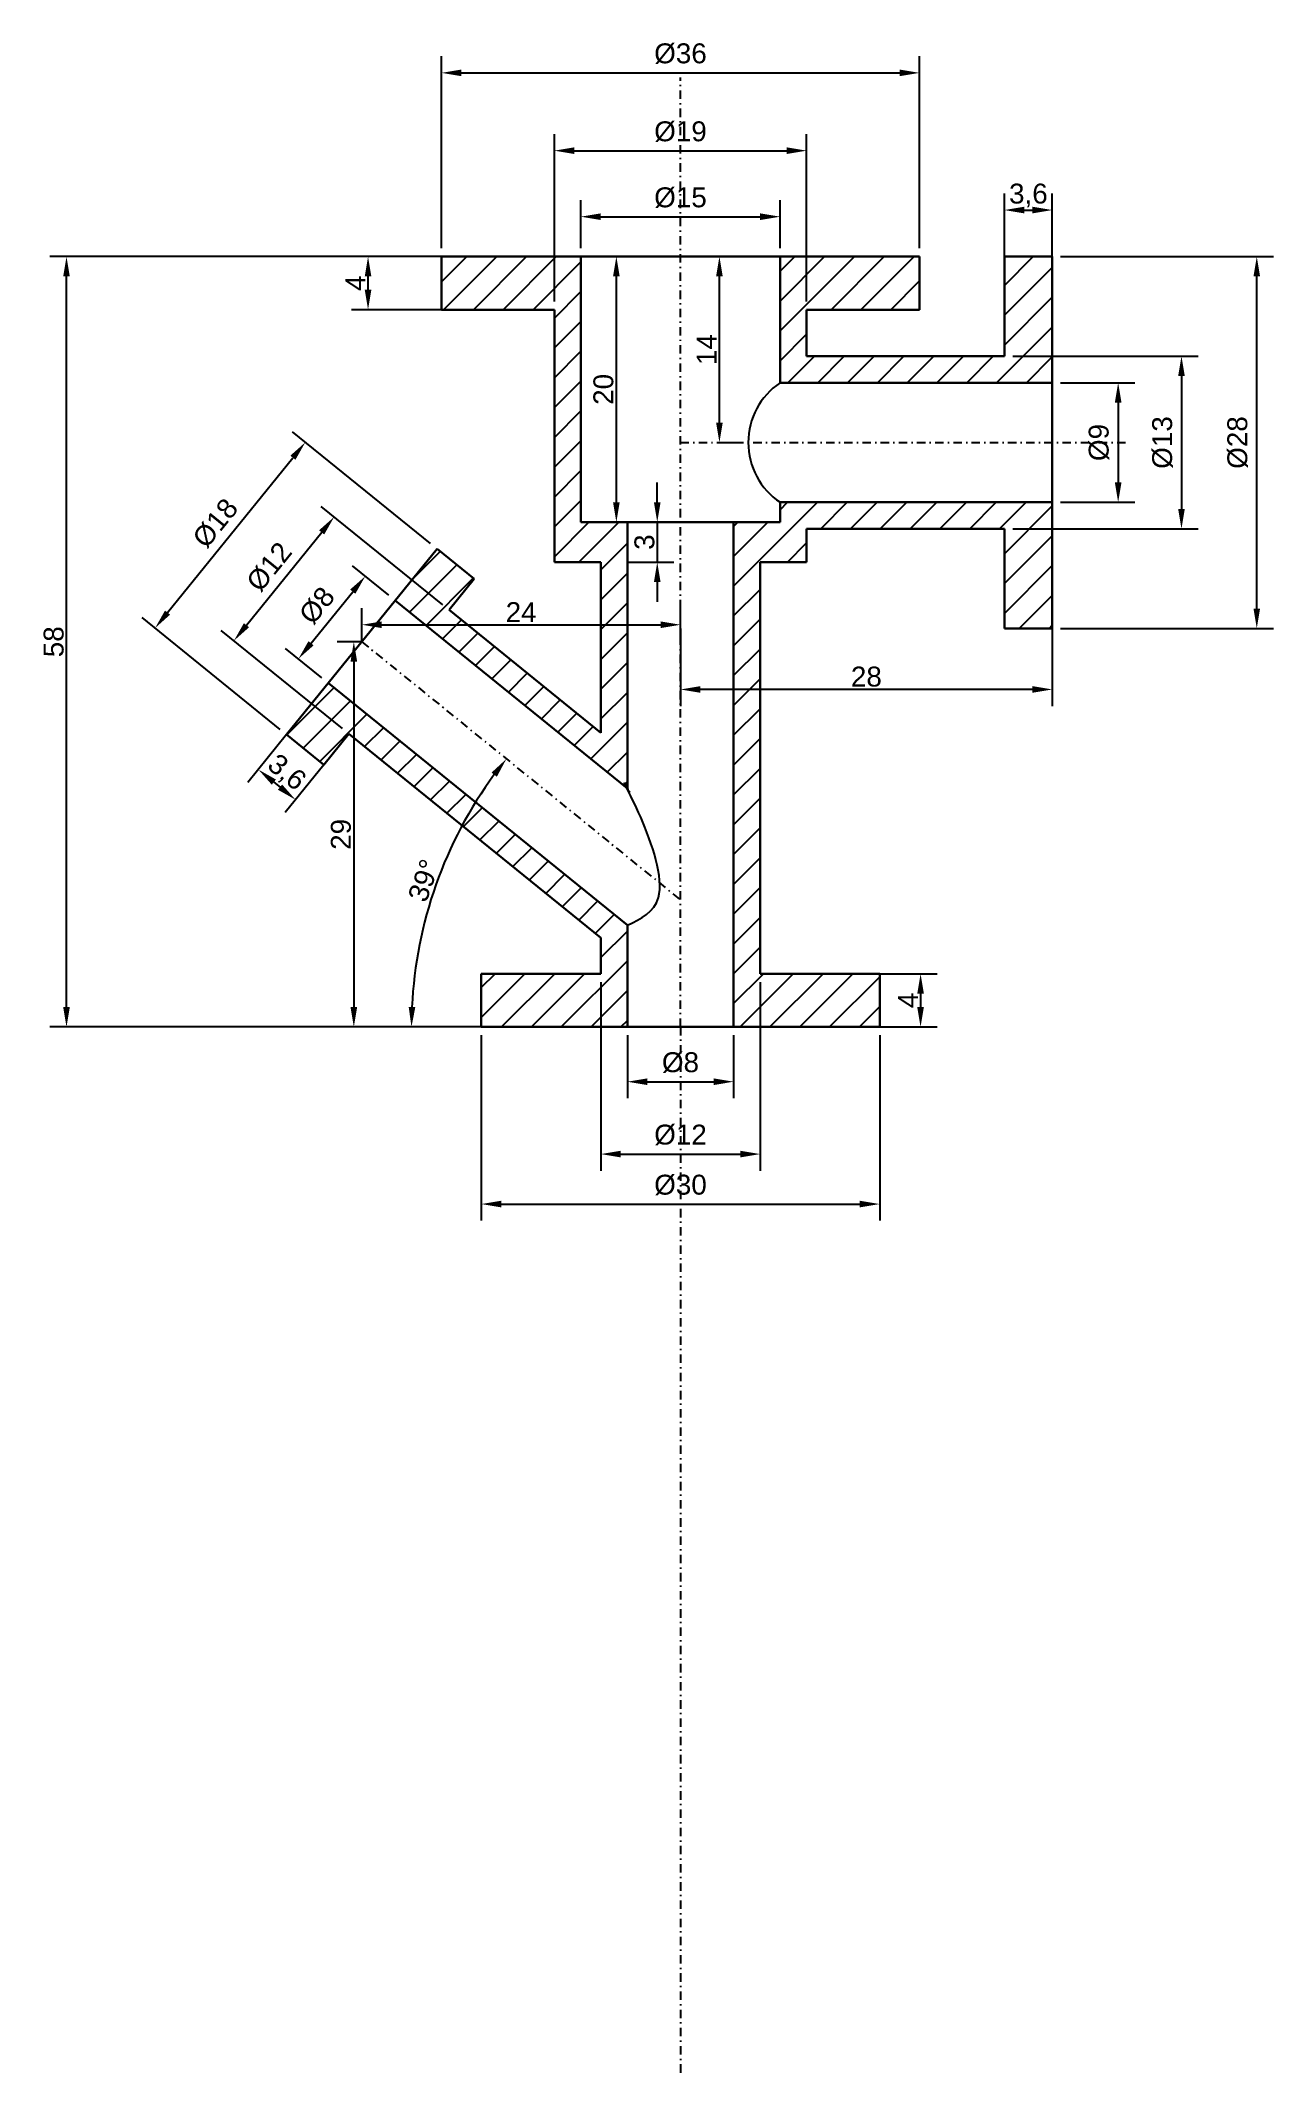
# Model space of a CAD drawing. Header units: millimetres. Extents: x -48 to 45, y -79 to 74.
import ezdxf

# ---------------------------------------------------------------- set-up
doc = ezdxf.new("R2010")
doc.units = ezdxf.units.MM
doc.header["$LTSCALE"] = 0.05
doc.linetypes.add('DASHDOT', pattern=[25.4, 12.7, -6.35, 0, -6.35])
for name, color, linetype in [('Axe', 1, 'DASHDOT'), ('Cote', 7, 'Continuous'), ('Hasuri', 3, 'Continuous'), ('Subtiri', 4, 'Continuous')]:
    doc.layers.add(name, color=color, linetype=linetype)
doc.layers.add('Groase', color=5, linetype='Continuous', lineweight=30)
doc.styles.get("Standard").update_dxf_attribs({"font": 'Arial.ttf'})
doc.dimstyles.new('ISO-15', dxfattribs={"dimtxt": 1.5, "dimasz": 1.5, "dimexe": 1.25, "dimexo": 0, "dimgap": 0.2, "dimtad": 1, "dimtxsty": 'Standard', "dimcen": 1.5, "dimadec": 0, "dimazin": 0, "dimtfac": 1, "dimtmove": 0, "dimatfit": 3, "dimfxl": 1, "dimarcsym": 0})
doc.dimstyles.new('ISO-15-FI', dxfattribs={"dimtxt": 1.5, "dimasz": 1.5, "dimexe": 1.25, "dimexo": 0.625, "dimtad": 1, "dimtxsty": 'Standard', "dimcen": 1.5, "dimadec": 0, "dimazin": 0, "dimtfac": 1, "dimtmove": 0, "dimatfit": 3, "dimfxl": 1, "dimarcsym": 0})

# ---------------------------------------------------------------- blocks, each defined once
blk = doc.blocks.new('*D4')
at = {"layer": 'Cote', "color": 0, "lineweight": -2, "transparency": 16777216}
for p, q in [((-21.97, 32.5), (-24.71, 34.72)), ((-27.83, 28.88), (-24.68, 32.77)), ((-27, 26.28), (-29.74, 28.5))]:
    blk.add_line(p, q, dxfattribs=at)
at = {"layer": 'Cote', "color": 0, "transparency": 16777216}
for points in [[(-24.88, 32.93), (-24.49, 32.61), (-23.74, 33.93)], [(-28.02, 29.04), (-27.63, 28.73), (-28.77, 27.72)]]:
    blk.add_solid(points, dxfattribs=at)
at = {"layer": 'Defpoints', "color": 0, "transparency": 16777216}
for p in [(-23.74, 33.93), (-21.48, 32.11), (-26.52, 25.89)]:
    blk.add_point(p, dxfattribs=at)
at = {"layer": 'Cote', "color": 0, "transparency": 16777216, "insert": (-27.37, 31.73), "char_height": 1.5, "attachment_point": 5, "rotation": 51}
blk.add_mtext('%%c8', dxfattribs=at)
blk = doc.blocks.new('*D5')
at = {"layer": 'Cote', "color": 0, "lineweight": -2, "transparency": 16777216}
for p, q in [((-17.91, 31.79), (-27.05, 39.19)), ((-32.69, 30.24), (-27.02, 37.24)), ((-25.46, 22.46), (-34.6, 29.86))]:
    blk.add_line(p, q, dxfattribs=at)
at = {"layer": 'Cote', "color": 0, "transparency": 16777216}
for points in [[(-27.22, 37.39), (-26.83, 37.08), (-26.08, 38.4)], [(-32.88, 30.4), (-32.49, 30.09), (-33.63, 29.08)]]:
    blk.add_solid(points, dxfattribs=at)
at = {"layer": 'Defpoints', "color": 0, "transparency": 16777216}
for p in [(-26.08, 38.4), (-17.43, 31.4), (-24.98, 22.07)]:
    blk.add_point(p, dxfattribs=at)
at = {"layer": 'Cote', "color": 0, "transparency": 16777216, "insert": (-30.97, 34.64), "char_height": 1.5, "attachment_point": 5, "rotation": 51}
blk.add_mtext('%%c12', dxfattribs=at)
blk = doc.blocks.new('*D6')
at = {"layer": 'Cote', "color": 0, "lineweight": -2, "transparency": 16777216}
for p, q in [((-18.82, 36.39), (-29.22, 44.81)), ((-38.63, 31.2), (-29.19, 42.85)), ((-30.15, 22.4), (-40.54, 30.82))]:
    blk.add_line(p, q, dxfattribs=at)
at = {"layer": 'Cote', "color": 0, "transparency": 16777216}
for points in [[(-29.38, 43.01), (-29, 42.7), (-28.25, 44.02)], [(-38.82, 31.35), (-38.44, 31.04), (-39.57, 30.03)]]:
    blk.add_solid(points, dxfattribs=at)
at = {"layer": 'Defpoints', "color": 0, "transparency": 16777216}
for p in [(-28.25, 44.02), (-18.34, 35.99), (-29.66, 22.01)]:
    blk.add_point(p, dxfattribs=at)
at = {"layer": 'Cote', "color": 0, "transparency": 16777216, "insert": (-35.02, 37.93), "char_height": 1.5, "attachment_point": 5, "rotation": 51}
blk.add_mtext('%%c18', dxfattribs=at)
blk = doc.blocks.new('*D7')
at = {"layer": 'Cote', "color": 0, "lineweight": -2, "transparency": 16777216}
for p, q in [((-4, -0.62), (-4, -5.37)), ((4, -0.62), (4, -5.37)), ((-2.5, -4.12), (2.5, -4.12))]:
    blk.add_line(p, q, dxfattribs=at)
at = {"layer": 'Cote', "color": 0, "transparency": 16777216}
for points in [[(-2.5, -3.87), (-2.5, -4.37), (-4, -4.12)], [(2.5, -3.87), (2.5, -4.37), (4, -4.12)]]:
    blk.add_solid(points, dxfattribs=at)
at = {"layer": 'Defpoints', "color": 0, "transparency": 16777216}
for p in [(-4, 0), (4, 0), (4, -4.12)]:
    blk.add_point(p, dxfattribs=at)
at = {"layer": 'Cote', "color": 0, "transparency": 16777216, "insert": (0, -2.68), "char_height": 1.5, "attachment_point": 5}
blk.add_mtext('%%c8', dxfattribs=at)
blk = doc.blocks.new('*D8')
at = {"layer": 'Cote', "color": 0, "lineweight": -2, "transparency": 16777216}
for p, q in [((-6, 3.38), (-6, -10.82)), ((6, 3.38), (6, -10.82)), ((-4.5, -9.57), (4.5, -9.57))]:
    blk.add_line(p, q, dxfattribs=at)
at = {"layer": 'Cote', "color": 0, "transparency": 16777216}
for points in [[(-4.5, -9.32), (-4.5, -9.82), (-6, -9.57)], [(4.5, -9.32), (4.5, -9.82), (6, -9.57)]]:
    blk.add_solid(points, dxfattribs=at)
at = {"layer": 'Defpoints', "color": 0, "transparency": 16777216}
for p in [(-6, 4), (6, 4), (6, -9.57)]:
    blk.add_point(p, dxfattribs=at)
at = {"layer": 'Cote', "color": 0, "transparency": 16777216, "insert": (0, -8.13), "char_height": 1.5, "attachment_point": 5}
blk.add_mtext('%%c12', dxfattribs=at)
blk = doc.blocks.new('*D9')
at = {"layer": 'Cote', "color": 0, "lineweight": -2, "transparency": 16777216}
for p, q in [((-15, -0.62), (-15, -14.58)), ((15, -0.62), (15, -14.58)), ((-13.5, -13.33), (13.5, -13.33))]:
    blk.add_line(p, q, dxfattribs=at)
at = {"layer": 'Cote', "color": 0, "transparency": 16777216}
for points in [[(-13.5, -13.08), (-13.5, -13.58), (-15, -13.33)], [(13.5, -13.08), (13.5, -13.58), (15, -13.33)]]:
    blk.add_solid(points, dxfattribs=at)
at = {"layer": 'Defpoints', "color": 0, "transparency": 16777216}
for p in [(-15, 0), (15, 0), (15, -13.33)]:
    blk.add_point(p, dxfattribs=at)
at = {"layer": 'Cote', "color": 0, "transparency": 16777216, "insert": (0, -11.9), "char_height": 1.5, "attachment_point": 5}
blk.add_mtext('%%c30', dxfattribs=at)
blk = doc.blocks.new('*D10')
at = {"layer": 'Cote', "color": 0, "lineweight": -2, "transparency": 16777216}
for p, q in [((-7.5, 58.62), (-7.5, 62.25)), ((7.5, 58.62), (7.5, 62.25)), ((-6, 61), (6, 61))]:
    blk.add_line(p, q, dxfattribs=at)
at = {"layer": 'Cote', "color": 0, "transparency": 16777216}
for points in [[(-6, 61.25), (-6, 60.75), (-7.5, 61)], [(6, 61.25), (6, 60.75), (7.5, 61)]]:
    blk.add_solid(points, dxfattribs=at)
at = {"layer": 'Defpoints', "color": 0, "transparency": 16777216}
for p in [(7.5, 61), (-7.5, 58), (7.5, 58)]:
    blk.add_point(p, dxfattribs=at)
at = {"layer": 'Cote', "color": 0, "transparency": 16777216, "insert": (0, 62.43), "char_height": 1.5, "attachment_point": 5}
blk.add_mtext('%%c15', dxfattribs=at)
blk = doc.blocks.new('*D11')
at = {"layer": 'Cote', "color": 0, "lineweight": -2, "transparency": 16777216}
for p, q in [((-9.5, 54.62), (-9.5, 67.22)), ((-8, 65.97), (8, 65.97)), ((9.5, 54.62), (9.5, 67.22))]:
    blk.add_line(p, q, dxfattribs=at)
at = {"layer": 'Cote', "color": 0, "transparency": 16777216}
for points in [[(-8, 66.22), (-8, 65.72), (-9.5, 65.97)], [(8, 66.22), (8, 65.72), (9.5, 65.97)]]:
    blk.add_solid(points, dxfattribs=at)
at = {"layer": 'Defpoints', "color": 0, "transparency": 16777216}
for p in [(9.5, 65.97), (-9.5, 54), (9.5, 54)]:
    blk.add_point(p, dxfattribs=at)
at = {"layer": 'Cote', "color": 0, "transparency": 16777216, "insert": (0, 67.4), "char_height": 1.5, "attachment_point": 5}
blk.add_mtext('%%c19', dxfattribs=at)
blk = doc.blocks.new('*D12')
at = {"layer": 'Cote', "color": 0, "lineweight": -2, "transparency": 16777216}
for p, q in [((-18, 58.62), (-18, 73.08)), ((18, 58.62), (18, 73.08)), ((-16.5, 71.83), (16.5, 71.83))]:
    blk.add_line(p, q, dxfattribs=at)
at = {"layer": 'Cote', "color": 0, "transparency": 16777216}
for points in [[(-16.5, 72.08), (-16.5, 71.58), (-18, 71.83)], [(16.5, 72.08), (16.5, 71.58), (18, 71.83)]]:
    blk.add_solid(points, dxfattribs=at)
at = {"layer": 'Defpoints', "color": 0, "transparency": 16777216}
for p in [(18, 71.83), (-18, 58), (18, 58)]:
    blk.add_point(p, dxfattribs=at)
at = {"layer": 'Cote', "color": 0, "transparency": 16777216, "insert": (0, 73.27), "char_height": 1.5, "attachment_point": 5}
blk.add_mtext('%%c36', dxfattribs=at)
blk = doc.blocks.new('*D13')
at = {"layer": 'Cote', "color": 0, "lineweight": -2, "transparency": 16777216}
for p, q in [((28.62, 48.5), (34.21, 48.5)), ((32.96, 47), (32.96, 41)), ((28.62, 39.5), (34.21, 39.5))]:
    blk.add_line(p, q, dxfattribs=at)
at = {"layer": 'Cote', "color": 0, "transparency": 16777216}
for points in [[(32.71, 47), (33.21, 47), (32.96, 48.5)], [(32.71, 41), (33.21, 41), (32.96, 39.5)]]:
    blk.add_solid(points, dxfattribs=at)
at = {"layer": 'Defpoints', "color": 0, "transparency": 16777216}
for p in [(28, 48.5), (28, 39.5), (32.96, 39.5)]:
    blk.add_point(p, dxfattribs=at)
at = {"layer": 'Cote', "color": 0, "transparency": 16777216, "insert": (31.52, 44), "char_height": 1.5, "attachment_point": 5, "rotation": 90}
blk.add_mtext('%%c9', dxfattribs=at)
blk = doc.blocks.new('*D14')
at = {"layer": 'Cote', "color": 0, "lineweight": -2, "transparency": 16777216}
for p, q in [((25.02, 50.5), (38.98, 50.5)), ((37.73, 49), (37.73, 39)), ((25.02, 37.5), (38.98, 37.5))]:
    blk.add_line(p, q, dxfattribs=at)
at = {"layer": 'Cote', "color": 0, "transparency": 16777216}
for points in [[(37.48, 49), (37.98, 49), (37.73, 50.5)], [(37.48, 39), (37.98, 39), (37.73, 37.5)]]:
    blk.add_solid(points, dxfattribs=at)
at = {"layer": 'Defpoints', "color": 0, "transparency": 16777216}
for p in [(24.4, 50.5), (24.4, 37.5), (37.73, 37.5)]:
    blk.add_point(p, dxfattribs=at)
at = {"layer": 'Cote', "color": 0, "transparency": 16777216, "insert": (36.3, 44), "char_height": 1.5, "attachment_point": 5, "rotation": 90}
blk.add_mtext('%%c13', dxfattribs=at)
blk = doc.blocks.new('*D15')
at = {"layer": 'Cote', "color": 0, "lineweight": -2, "transparency": 16777216}
for p, q in [((28.62, 58), (44.65, 58)), ((43.4, 31.5), (43.4, 56.5)), ((28.62, 30), (44.65, 30))]:
    blk.add_line(p, q, dxfattribs=at)
at = {"layer": 'Cote', "color": 0, "transparency": 16777216}
for points in [[(43.15, 56.5), (43.65, 56.5), (43.4, 58)], [(43.15, 31.5), (43.65, 31.5), (43.4, 30)]]:
    blk.add_solid(points, dxfattribs=at)
at = {"layer": 'Defpoints', "color": 0, "transparency": 16777216}
for p in [(28, 58), (43.4, 58), (28, 30)]:
    blk.add_point(p, dxfattribs=at)
at = {"layer": 'Cote', "color": 0, "transparency": 16777216, "insert": (41.96, 44), "char_height": 1.5, "attachment_point": 5, "rotation": 90}
blk.add_mtext('%%c28', dxfattribs=at)
blk = doc.blocks.new('*D16')
at = {"layer": 'Cote', "color": 0, "lineweight": -2, "transparency": 16777216}
for p, q in [((-18, 58), (-24.78, 58)), ((-23.53, 55.5), (-23.53, 56.5)), ((-18, 54), (-24.78, 54))]:
    blk.add_line(p, q, dxfattribs=at)
at = {"layer": 'Cote', "color": 0, "transparency": 16777216}
for points in [[(-23.78, 56.5), (-23.28, 56.5), (-23.53, 58)], [(-23.78, 55.5), (-23.28, 55.5), (-23.53, 54)]]:
    blk.add_solid(points, dxfattribs=at)
at = {"layer": 'Defpoints', "color": 0, "transparency": 16777216}
for p in [(-23.53, 58), (-18, 58), (-18, 54)]:
    blk.add_point(p, dxfattribs=at)
at = {"layer": 'Cote', "color": 0, "transparency": 16777216, "insert": (-24.48, 56), "char_height": 1.5, "attachment_point": 5, "rotation": 90}
blk.add_mtext('4', dxfattribs=at)
blk = doc.blocks.new('*D17')
at = {"layer": 'Cote', "color": 0, "lineweight": -2, "transparency": 16777216}
for p, q in [((24.4, 58), (24.4, 62.75)), ((25.9, 61.5), (26.5, 61.5)), ((28, 58), (28, 62.75))]:
    blk.add_line(p, q, dxfattribs=at)
at = {"layer": 'Cote', "color": 0, "transparency": 16777216}
for points in [[(25.9, 61.75), (25.9, 61.25), (24.4, 61.5)], [(26.5, 61.75), (26.5, 61.25), (28, 61.5)]]:
    blk.add_solid(points, dxfattribs=at)
at = {"layer": 'Defpoints', "color": 0, "transparency": 16777216}
for p in [(28, 61.5), (24.4, 58), (28, 58)]:
    blk.add_point(p, dxfattribs=at)
at = {"layer": 'Cote', "color": 0, "transparency": 16777216, "insert": (26.2, 62.6), "char_height": 1.5, "attachment_point": 5}
blk.add_mtext('3,6', dxfattribs=at)
blk = doc.blocks.new('*D18')
at = {"layer": 'Cote', "color": 0, "lineweight": -2, "transparency": 16777216}
for p, q in [((2.83, 58), (4.18, 58)), ((2.93, 45.5), (2.93, 56.5)), ((2.83, 44), (4.18, 44))]:
    blk.add_line(p, q, dxfattribs=at)
at = {"layer": 'Cote', "color": 0, "transparency": 16777216}
for points in [[(2.68, 56.5), (3.18, 56.5), (2.93, 58)], [(2.68, 45.5), (3.18, 45.5), (2.93, 44)]]:
    blk.add_solid(points, dxfattribs=at)
at = {"layer": 'Defpoints', "color": 0, "transparency": 16777216}
for p in [(2.83, 58), (2.93, 58), (2.83, 44)]:
    blk.add_point(p, dxfattribs=at)
at = {"layer": 'Cote', "color": 0, "transparency": 16777216, "insert": (1.97, 51), "char_height": 1.5, "attachment_point": 5, "rotation": 90}
blk.add_mtext('14', dxfattribs=at)
blk = doc.blocks.new('*D19')
at = {"layer": 'Cote', "color": 0, "lineweight": -2, "transparency": 16777216}
for p, q in [((-4, 58), (-6.08, 58)), ((-4.83, 39.5), (-4.83, 56.5)), ((-4, 38), (-6.08, 38))]:
    blk.add_line(p, q, dxfattribs=at)
at = {"layer": 'Cote', "color": 0, "transparency": 16777216}
for points in [[(-5.08, 56.5), (-4.58, 56.5), (-4.83, 58)], [(-5.08, 39.5), (-4.58, 39.5), (-4.83, 38)]]:
    blk.add_solid(points, dxfattribs=at)
at = {"layer": 'Defpoints', "color": 0, "transparency": 16777216}
for p in [(-4.83, 58), (-4, 58), (-4, 38)]:
    blk.add_point(p, dxfattribs=at)
at = {"layer": 'Cote', "color": 0, "transparency": 16777216, "insert": (-5.8, 48), "char_height": 1.5, "attachment_point": 5, "rotation": 90}
blk.add_mtext('20', dxfattribs=at)
blk = doc.blocks.new('*D20')
at = {"layer": 'Cote', "color": 0, "lineweight": -2, "transparency": 16777216}
for p, q in [((-1.75, 39.5), (-1.75, 41)), ((-4, 38), (-0.5, 38)), ((-1.75, 38), (-1.75, 35)), ((-4, 35), (-0.5, 35)), ((-1.75, 33.5), (-1.75, 32))]:
    blk.add_line(p, q, dxfattribs=at)
at = {"layer": 'Cote', "color": 0, "transparency": 16777216}
for points in [[(-2, 39.5), (-1.5, 39.5), (-1.75, 38)], [(-2, 33.5), (-1.5, 33.5), (-1.75, 35)]]:
    blk.add_solid(points, dxfattribs=at)
at = {"layer": 'Defpoints', "color": 0, "transparency": 16777216}
for p in [(-4, 38), (-4, 35), (-1.75, 35)]:
    blk.add_point(p, dxfattribs=at)
at = {"layer": 'Cote', "color": 0, "transparency": 16777216, "insert": (-2.71, 36.5), "char_height": 1.5, "attachment_point": 5, "rotation": 90}
blk.add_mtext('3', dxfattribs=at)
blk = doc.blocks.new('*D21')
at = {"layer": 'Cote', "color": 0, "lineweight": -2, "transparency": 16777216}
for p, q in [((0, 30), (0, 24.16)), ((28, 30), (28, 24.16)), ((26.5, 25.41), (1.5, 25.41))]:
    blk.add_line(p, q, dxfattribs=at)
at = {"layer": 'Cote', "color": 0, "transparency": 16777216}
for points in [[(1.5, 25.66), (1.5, 25.16), (0, 25.41)], [(26.5, 25.66), (26.5, 25.16), (28, 25.41)]]:
    blk.add_solid(points, dxfattribs=at)
at = {"layer": 'Defpoints', "color": 0, "transparency": 16777216}
for p in [(0, 30), (28, 30), (0, 25.41)]:
    blk.add_point(p, dxfattribs=at)
at = {"layer": 'Cote', "color": 0, "transparency": 16777216, "insert": (14, 26.37), "char_height": 1.5, "attachment_point": 5}
blk.add_mtext('28', dxfattribs=at)
blk = doc.blocks.new('*D22')
at = {"layer": 'Cote', "color": 0, "lineweight": -2, "transparency": 16777216}
for p, q in [((-24, 29), (-24, 31.53)), ((0, 29), (0, 31.53)), ((-22.5, 30.28), (-1.5, 30.28))]:
    blk.add_line(p, q, dxfattribs=at)
at = {"layer": 'Cote', "color": 0, "transparency": 16777216}
for points in [[(-22.5, 30.53), (-22.5, 30.03), (-24, 30.28)], [(-1.5, 30.53), (-1.5, 30.03), (0, 30.28)]]:
    blk.add_solid(points, dxfattribs=at)
at = {"layer": 'Defpoints', "color": 0, "transparency": 16777216}
for p in [(0, 30.28), (-24, 29), (0, 29)]:
    blk.add_point(p, dxfattribs=at)
at = {"layer": 'Cote', "color": 0, "transparency": 16777216, "insert": (-12, 31.23), "char_height": 1.5, "attachment_point": 5}
blk.add_mtext('24', dxfattribs=at)
blk = doc.blocks.new('*D23')
at = {"layer": 'Cote', "color": 0, "lineweight": -2, "transparency": 16777216}
for p, q in [((-24, 29), (-25.85, 29)), ((-24.6, 27.5), (-24.6, 1.5)), ((-24, 0), (-25.85, 0))]:
    blk.add_line(p, q, dxfattribs=at)
at = {"layer": 'Cote', "color": 0, "transparency": 16777216}
for points in [[(-24.85, 27.5), (-24.35, 27.5), (-24.6, 29)], [(-24.85, 1.5), (-24.35, 1.5), (-24.6, 0)]]:
    blk.add_solid(points, dxfattribs=at)
at = {"layer": 'Defpoints', "color": 0, "transparency": 16777216}
for p in [(-24, 29), (-24.6, 0), (-24, 0)]:
    blk.add_point(p, dxfattribs=at)
at = {"layer": 'Cote', "color": 0, "transparency": 16777216, "insert": (-25.57, 14.5), "char_height": 1.5, "attachment_point": 5, "rotation": 90}
blk.add_mtext('29', dxfattribs=at)
blk = doc.blocks.new('*D24')
at = {"layer": 'Cote', "color": 0, "lineweight": -2, "transparency": 16777216}
blk.add_line((-15, 0), (-21.51, 0), dxfattribs=at)
blk.add_arc((11.81, 0), 32.07, 143.6801, 177.3199, dxfattribs=at)
at = {"layer": 'Cote', "color": 0, "transparency": 16777216}
for points in [[(-14.23, 19.15), (-13.83, 18.84), (-13.11, 20.18)], [(-19.97, 1.49), (-20.47, 1.51), (-20.26, 0)]]:
    blk.add_solid(points, dxfattribs=at)
at = {"layer": 'Defpoints', "color": 0, "transparency": 16777216}
for p in [(-24, 29), (-17.01, 14.06), (0, 9.57), (-15, 0), (0, 0)]:
    blk.add_point(p, dxfattribs=at)
at = {"layer": 'Cote', "color": 0, "transparency": 16777216, "insert": (-19.33, 11.03), "char_height": 1.5, "attachment_point": 5, "rotation": 70.5}
blk.add_mtext('39°', dxfattribs=at)
blk = doc.blocks.new('*D25')
at = {"layer": 'Cote', "color": 0, "lineweight": -2, "transparency": 16777216}
for p, q in [((15, 4), (19.33, 4)), ((18.08, 2.5), (18.08, 1.5)), ((15, 0), (19.33, 0))]:
    blk.add_line(p, q, dxfattribs=at)
at = {"layer": 'Cote', "color": 0, "transparency": 16777216}
for points in [[(17.83, 2.5), (18.33, 2.5), (18.08, 4)], [(17.83, 1.5), (18.33, 1.5), (18.08, 0)]]:
    blk.add_solid(points, dxfattribs=at)
at = {"layer": 'Defpoints', "color": 0, "transparency": 16777216}
for p in [(15, 4), (15, 0), (18.08, 0)]:
    blk.add_point(p, dxfattribs=at)
at = {"layer": 'Cote', "color": 0, "transparency": 16777216, "insert": (17.13, 2), "char_height": 1.5, "attachment_point": 5, "rotation": 90}
blk.add_mtext('4', dxfattribs=at)
blk = doc.blocks.new('*D26')
at = {"layer": 'Cote', "color": 0, "lineweight": -2, "transparency": 16777216}
for p, q in [((-29.66, 22.01), (-32.58, 18.41)), ((-30.62, 18.44), (-30.16, 18.06)), ((-26.87, 19.74), (-29.78, 16.14))]:
    blk.add_line(p, q, dxfattribs=at)
at = {"layer": 'Cote', "color": 0, "transparency": 16777216}
for points in [[(-30.47, 18.63), (-30.78, 18.24), (-31.79, 19.38)], [(-30, 18.25), (-30.32, 17.86), (-28.99, 17.11)]]:
    blk.add_solid(points, dxfattribs=at)
at = {"layer": 'Defpoints', "color": 0, "transparency": 16777216}
for p in [(-29.66, 22.01), (-26.87, 19.74), (-28.99, 17.11)]:
    blk.add_point(p, dxfattribs=at)
at = {"layer": 'Cote', "color": 0, "transparency": 16777216, "insert": (-29.7, 19.1), "char_height": 1.5, "attachment_point": 5, "rotation": 321}
blk.add_mtext('3,6', dxfattribs=at)
blk = doc.blocks.new('*D27')
at = {"layer": 'Cote', "color": 0, "lineweight": -2, "transparency": 16777216}
for p, q in [((-15, 58), (-47.49, 58)), ((-46.24, 1.5), (-46.24, 56.5)), ((-15, 0), (-47.49, 0))]:
    blk.add_line(p, q, dxfattribs=at)
at = {"layer": 'Cote', "color": 0, "transparency": 16777216}
for points in [[(-46.49, 56.5), (-45.99, 56.5), (-46.24, 58)], [(-46.49, 1.5), (-45.99, 1.5), (-46.24, 0)]]:
    blk.add_solid(points, dxfattribs=at)
at = {"layer": 'Defpoints', "color": 0, "transparency": 16777216}
for p in [(-46.24, 58), (-15, 58), (-15, 0)]:
    blk.add_point(p, dxfattribs=at)
at = {"layer": 'Cote', "color": 0, "transparency": 16777216, "insert": (-47.2, 29), "char_height": 1.5, "attachment_point": 5, "rotation": 90}
blk.add_mtext('58', dxfattribs=at)

msp = doc.modelspace()

# ---------------------------------------------------------------- hatches: boundary and pattern name
at = {"layer": 'Hasuri'}
h = msp.add_hatch(dxfattribs=at)
h.set_pattern_fill('ANSI31', color=256, scale=0.5)
h.paths.add_polyline_path([(-26.517, 25.891), (-29.664, 22.006), (-26.866, 19.74), (-24.978, 22.072), (-6, 6.703), (-6, 4), (-15, 4), (-15, 0), (-4, 0), (-4, 7.657)])
edge = h.paths.add_edge_path()
edge.add_line((-15.538, 33.729), (-18.336, 35.994))
edge.add_line((-18.336, 35.994), (-21.483, 32.109))
edge.add_line((-21.483, 32.109), (-4.038, 17.982))
edge.add_spline(control_points=[(-4.038, 17.982), (-4.279, 18.449), (-4.329, 18.519), (-4, 17.951)], knot_values=[9.476648, 9.476648, 9.476648, 9.476648, 11.6709725, 11.6709725, 11.6709725, 11.6709725], degree=3, periodic=0)
edge.add_line((-4, 17.951), (-4, 38))
edge.add_line((-4, 38), (-7.5, 38))
edge.add_line((-7.5, 38), (-7.5, 58))
edge.add_line((-7.5, 58), (-18, 58))
edge.add_line((-18, 58), (-18, 54))
edge.add_line((-18, 54), (-9.5, 54))
edge.add_line((-9.5, 54), (-9.5, 38))
edge.add_line((-9.5, 38), (-9.5, 35))
edge.add_line((-9.5, 35), (-7.5, 35))
edge.add_line((-7.5, 35), (-6, 35))
edge.add_line((-6, 35), (-6, 22.144))
edge.add_line((-6, 22.144), (-17.426, 31.397))
edge.add_line((-17.426, 31.397), (-15.538, 33.729))
h.paths.add_polyline_path([(15, 4), (6, 4), (6, 35), (7.5, 35), (9.5, 35), (9.5, 37.5), (24.4, 37.5), (24.4, 30), (28, 30), (28, 39.5), (24.4, 39.5), (7.5, 39.5), (7.5, 38), (4, 38), (4, 0), (15, 0)])
h.paths.add_polyline_path([(18, 58), (7.5, 58), (7.5, 48.5), (24.4, 48.5), (28, 48.5), (28, 58), (24.4, 58), (24.4, 50.5), (9.5, 50.5), (9.5, 54), (18, 54)])

# ---------------------------------------------------------------- linework, layer by layer
at = {"layer": 'Axe'}
for p, q in [((0, 0), (0, 71.482)), ((0, 44), (33.771, 44)), ((-24, 29), (0, 9.565)), ((0, 0), (0, -78.847))]:
    msp.add_line(p, q, dxfattribs=at)
at = {"layer": 'Groase'}
for p, q in [((0, 58), (-18, 58)), ((-18, 58), (-18, 54)), ((-7.5, 58), (-7.5, 38)), ((0, 58), (18, 58)), ((7.5, 58), (7.5, 48.5)), ((18, 58), (18, 54)), ((28, 58), (24.4, 58)), ((24.4, 58), (24.4, 50.5)), ((28, 58), (28, 30)), ((-18, 54), (-9.5, 54)), ((-9.5, 54), (-9.5, 38)), ((9.5, 54), (9.5, 50.5)), ((18, 54), (9.5, 54)), ((24.4, 50.5), (9.5, 50.5)), ((24.4, 48.5), (7.5, 48.5)), ((24.4, 48.5), (28, 48.5)), ((24.4, 39.5), (7.5, 39.5)), ((7.5, 39.5), (7.5, 38)), ((24.4, 39.5), (28, 39.5)), ((-9.5, 38), (-9.5, 35)), ((-7.5, 38), (7.5, 38)), ((-4, 17.951), (-4, 38)), ((4, 0), (4, 38)), ((24.4, 37.5), (9.5, 37.5)), ((9.5, 37.5), (9.5, 35)), ((24.4, 30), (24.4, 37.5)), ((-29.664, 22.006), (-18.336, 35.994)), ((-18.336, 35.994), (-15.538, 33.729)), ((-18.336, 35.994), (-15.538, 33.729)), ((-15.538, 33.729), (-17.426, 31.397)), ((-9.5, 35), (-7.5, 35)), ((-7.5, 35), (-6, 35)), ((-6, 22.144), (-6, 35)), ((6, 4), (6, 35)), ((6, 35), (7.5, 35)), ((9.5, 35), (7.5, 35)), ((-21.483, 32.109), (-4, 17.951)), ((-17.426, 31.397), (-6, 22.144)), ((28, 30), (24.4, 30)), ((-26.517, 25.891), (-4, 7.657)), ((-29.664, 22.006), (-26.866, 19.74)), ((-26.866, 19.74), (-24.978, 22.072)), ((-24.978, 22.072), (-6, 6.703)), ((-4, 0), (-4, 7.657)), ((-6, 4), (-6, 6.703)), ((-15, 0), (-15, 4)), ((-15, 4), (-6, 4)), ((15, 4), (6, 4)), ((15, 0), (15, 4)), ((0, 0), (-15, 0)), ((0, 0), (15, 0))]:
    msp.add_line(p, q, dxfattribs=at)
at = {"layer": 'Subtiri'}
msp.add_arc((10.519, 44), 5.419, 123.85503, 236.14497, dxfattribs=at)
msp.add_spline([(-4, 7.657), (-1.659, 9.742), (-4, 17.951), (-3.832, 17.662)], degree=3, dxfattribs=at)

# ---------------------------------------------------------------- dimensions: what is measured, and where the dimension line sits
at = {"layer": 'Cote'}
for p1, p2, distance, picture, middle in [((-18, 58), (18, 58), 13.835, '*D12', (0, 73.267)), ((-9.5, 54), (9.5, 54), 11.97, '*D11', (0, 67.402)), ((-7.5, 58), (7.5, 58), 2.999, '*D10', (0, 62.432)), ((28, 30), (28, 58), -15.397, '*D15', (41.964, 44)), ((24.4, 50.5), (24.4, 37.5), 13.329, '*D14', (36.296, 44)), ((28, 48.5), (28, 39.5), 4.956, '*D13', (31.523, 44)), ((-29.664, 22.006), (-18.336, 35.994), 12.751, '*D6', (-35.023, 37.926)), ((-24.978, 22.072), (-17.426, 31.397), 11.132, '*D5', (-30.967, 34.642)), ((-26.517, 25.891), (-21.483, 32.109), 2.901, '*D4', (-27.368, 31.727)), ((-6, 4), (6, 4), -13.568, '*D8', (0, -8.135)), ((-15, 0), (15, 0), -13.335, '*D9', (0, -11.902)), ((-4, 0), (4, 0), -4.115, '*D7', (0, -2.682))]:
    dim = msp.add_aligned_dim(p1=p1, p2=p2, distance=distance, dimstyle='ISO-15-FI', override={"dimpost": '%%c<>'}, dxfattribs=at)
    dim.commit()
    dim.dimension.update_dxf_attribs({"geometry": picture, "text_midpoint": middle})
for p1, p2, distance, picture, middle in [((24.4, 58), (28, 58), 3.496, '*D17', (26.2, 62.598)), ((-15, 0), (-15, 58), 31.236, '*D27', (-47.202, 29)), ((-18, 54), (-18, 58), 5.525, '*D16', (-24.475, 56)), ((-4, 38), (-4, 58), 0.831, '*D19', (-5.797, 48)), ((2.826, 44), (2.826, 58), -0.099, '*D18', (1.973, 51)), ((-4, 38), (-4, 35), 2.251, '*D20', (-2.715, 36.5)), ((-24, 29), (0, 29), 1.277, '*D22', (-12, 31.23)), ((28, 30), (0, 30), 4.594, '*D21', (14, 26.372)), ((-24, 29), (-24, 0), -0.6, '*D23', (-25.566, 14.5)), ((-29.664, 22.006), (-26.866, 19.74), -3.379, '*D26', (-29.698, 19.103)), ((15, 4), (15, 0), 3.076, '*D25', (17.126, 2))]:
    dim = msp.add_aligned_dim(p1=p1, p2=p2, distance=distance, dimstyle='ISO-15', dxfattribs=at)
    dim.commit()
    dim.dimension.update_dxf_attribs({"geometry": picture, "text_midpoint": middle})
dim = msp.add_angular_dim_2l(base=(-17.012, 14.059), line1=((0, 0), (-15, 0)), line2=((-24, 29), (0, 9.565)), dimstyle='ISO-15', dxfattribs=at)
dim.commit()
dim.dimension.update_dxf_attribs({"geometry": '*D24', "text_midpoint": (-19.329, 11.028)})

doc.saveas('drawing.dxf')
